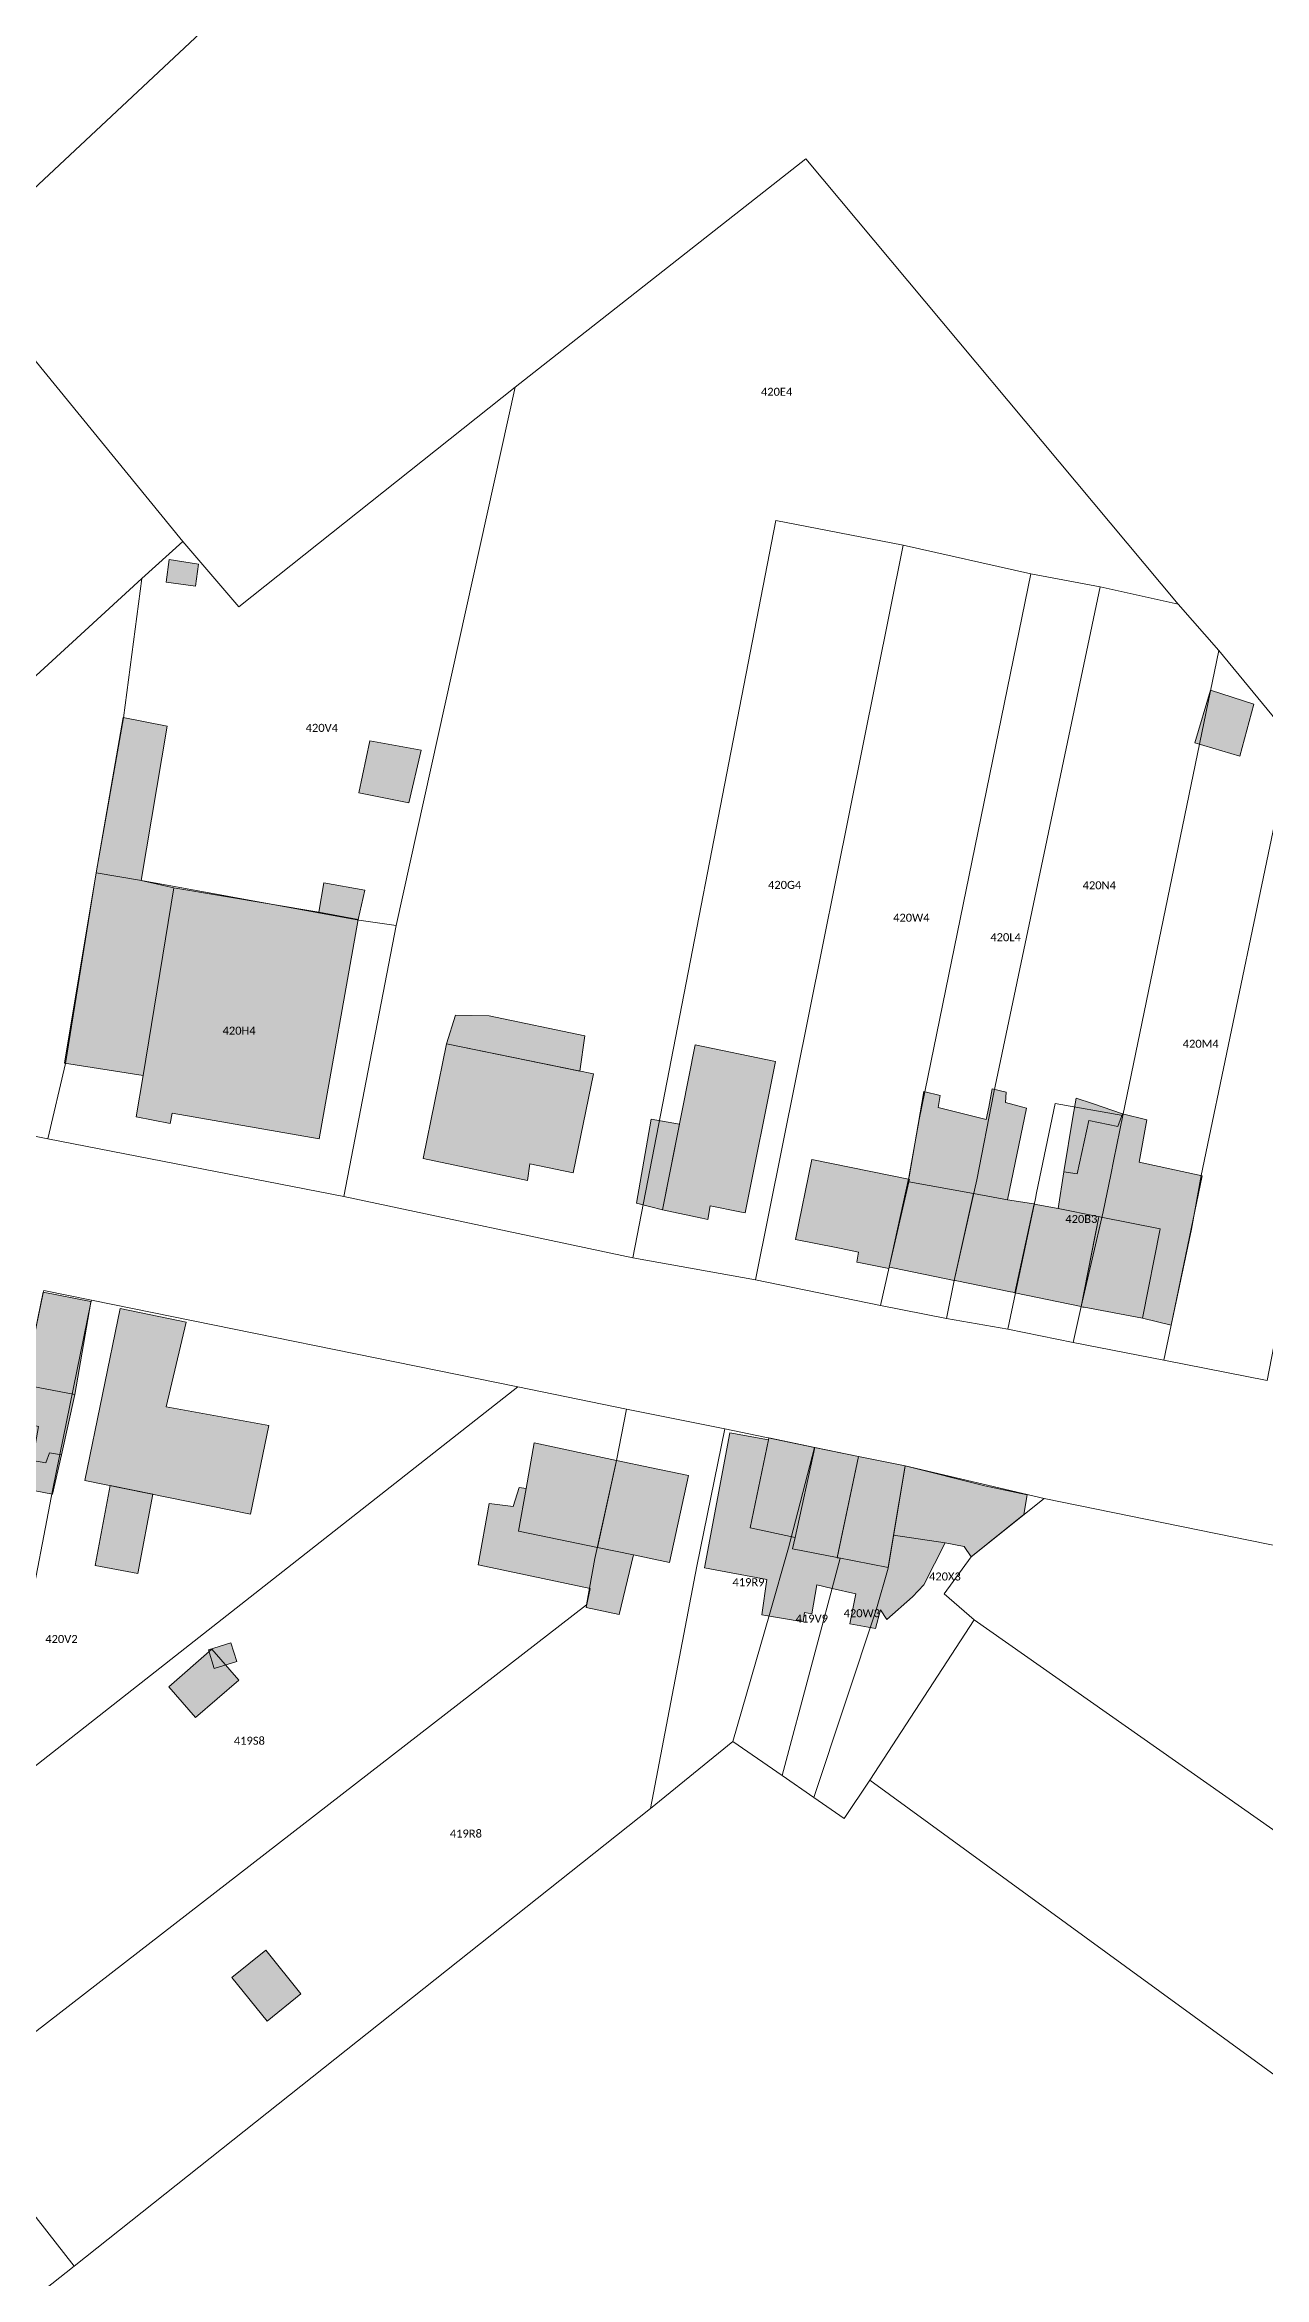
# Model space of a CAD drawing. Header units: metres. Extents: x 113120 to 240396, y 120329 to 242116.
# Drawn here: x 114233 to 114355, y 121474.9 to 121698.1 of the extents above; entities that cross this region are included whole.
import ezdxf

# ---------------------------------------------------------------- set-up
doc = ezdxf.new("R2010")
doc.units = ezdxf.units.M
doc.header["$LTSCALE"] = 3
for name, color, linetype, lineweight in [('Bpn_CaPa', 78, 'Continuous', 0), ('Bpn_ReBu', 4, 'Continuous', 0), ('Bpt_CaNu', 7, 'Continuous', 0), ('Hachure bâtiment', 11, 'Continuous', 0)]:
    doc.layers.add(name, color=color, linetype=linetype, lineweight=lineweight)
doc.styles.add('Legend', font='')
doc.styles.get('Legend').set_extended_font_data('Calibri')

msp = doc.modelspace()

# ---------------------------------------------------------------- hatches: boundary and pattern name
at = {"layer": 'Hachure bâtiment'}
h = msp.add_hatch(color=256, dxfattribs=at)
h.dxf.hatch_style = 1
h.paths.add_polyline_path([(114248.4, 121646.12), (114248.1, 121643.93), (114245.17, 121644.32), (114245.48, 121646.6)])
h = msp.add_hatch(color=256, dxfattribs=at)
h.dxf.hatch_style = 1
h.paths.add_polyline_path([(114352.54, 121626.92), (114348.03, 121628.25), (114349.61, 121633.54), (114353.95, 121632.12)])
h = msp.add_hatch(color=256, dxfattribs=at)
h.dxf.hatch_style = 1
h.paths.add_polyline_path([(114245.28, 121629.94), (114242.67, 121614.5), (114245.93, 121613.76), (114242.86, 121594.99), (114235, 121596.23), (114238.18, 121615.27), (114240.88, 121630.8)])
h = msp.add_hatch(color=256, dxfattribs=at)
h.dxf.hatch_style = 1
h.paths.add_polyline_path([(114270.67, 121627.52), (114269.45, 121622.25), (114264.45, 121623.27), (114265.55, 121628.47)])
h = msp.add_hatch(color=256, dxfattribs=at)
h.dxf.hatch_style = 1
h.paths.add_polyline_path([(114260.44, 121611.34), (114264.37, 121610.61), (114260.46, 121588.66), (114245.77, 121591.23), (114245.58, 121590.2), (114242.18, 121590.88), (114242.86, 121594.99), (114245.93, 121613.76)])
h = msp.add_hatch(color=256, dxfattribs=at)
h.dxf.hatch_style = 1
h.paths.add_polyline_path([(114265.03, 121613.52), (114264.37, 121610.61), (114260.44, 121611.34), (114260.95, 121614.28)])
h = msp.add_hatch(color=256, dxfattribs=at)
h.dxf.hatch_style = 1
h.paths.add_polyline_path([(114286.54, 121595.44), (114273.22, 121598.16), (114274.11, 121601.03), (114277.46, 121600.96), (114287.05, 121598.96)])
h = msp.add_hatch(color=256, dxfattribs=at)
h.dxf.hatch_style = 1
h.paths.add_polyline_path([(114287.9, 121595.16), (114285.86, 121585.29), (114281.54, 121586.18), (114281.31, 121584.52), (114270.88, 121586.7), (114273.22, 121598.16)])
h = msp.add_hatch(color=256, dxfattribs=at)
h.dxf.hatch_style = 1
h.paths.add_polyline_path([(114306.1, 121596.4), (114303.07, 121581.28), (114302.54, 121581.39), (114299.57, 121581.98), (114299.33, 121580.6), (114298.73, 121580.73), (114294.8, 121581.57), (114298.08, 121598.07)])
h = msp.add_hatch(color=256, dxfattribs=at)
h.dxf.hatch_style = 1
h.paths.add_polyline_path([(114329.17, 121593.33), (114329.1, 121592.3), (114331.2, 121591.73), (114329.32, 121582.59), (114325.9, 121583.2), (114319.44, 121584.36), (114319.5, 121584.62), (114319.42, 121584.64), (114319.46, 121584.87), (114320.93, 121593.42), (114322.56, 121593), (114322.37, 121591.82), (114327.18, 121590.62), (114327.43, 121591.85), (114327.78, 121593.68)])
h = msp.add_hatch(color=256, dxfattribs=at)
h.dxf.hatch_style = 1
h.paths.add_polyline_path([(114343.23, 121590.58), (114342.47, 121586.33), (114348.76, 121584.98), (114345.67, 121570.03), (114342.81, 121570.74), (114344.58, 121579.66), (114338.66, 121580.85), (114338.44, 121580.9), (114338.44, 121580.89), (114338.34, 121580.91), (114334.37, 121581.7), (114334.95, 121585.37), (114336.28, 121585.18), (114337.45, 121590.5), (114340.33, 121589.91), (114340.8, 121591.18)])
h = msp.add_hatch(color=256, dxfattribs=at)
h.dxf.hatch_style = 1
h.paths.add_polyline_path([(114337.45, 121590.5), (114336.28, 121585.18), (114334.95, 121585.37), (114335.85, 121590.83), (114336.17, 121592.75), (114337.82, 121592.19), (114340.8, 121591.18), (114340.33, 121589.91)])
h = msp.add_hatch(color=256, dxfattribs=at)
h.dxf.hatch_style = 1
h.paths.add_polyline_path([(114294.8, 121581.57), (114292.22, 121582.24), (114293.66, 121590.64), (114296.51, 121590.15)])
h = msp.add_hatch(color=256, dxfattribs=at)
h.dxf.hatch_style = 1
h.paths.add_polyline_path([(114319.42, 121584.64), (114319.5, 121584.62), (114319.44, 121584.36), (114317.47, 121575.84), (114317.43, 121575.71), (114314.28, 121576.33), (114314.23, 121576.34), (114314.42, 121577.34), (114313.47, 121577.53), (114312.35, 121577.76), (114308.11, 121578.61), (114309.74, 121586.61)])
h = msp.add_hatch(color=256, dxfattribs=at)
h.dxf.hatch_style = 1
h.paths.add_polyline_path([(114325.9, 121583.2), (114323.98, 121574.52), (114317.84, 121575.76), (114317.47, 121575.84), (114319.44, 121584.36)])
h = msp.add_hatch(color=256, dxfattribs=at)
h.dxf.hatch_style = 1
h.paths.add_polyline_path([(114329.32, 121582.59), (114331.72, 121582.2), (114331.98, 121582.18), (114330.04, 121573.29), (114329.83, 121573.33), (114329.61, 121573.38), (114324.08, 121574.5), (114323.98, 121574.52), (114325.9, 121583.2)])
h = msp.add_hatch(color=256, dxfattribs=at)
h.dxf.hatch_style = 1
h.paths.add_polyline_path([(114338.44, 121580.89), (114338.04, 121578.86), (114336.67, 121571.92), (114330.04, 121573.29), (114331.98, 121582.15), (114334.37, 121581.7), (114338.34, 121580.91)])
h = msp.add_hatch(color=256, dxfattribs=at)
h.dxf.hatch_style = 1
h.paths.add_polyline_path([(114338.66, 121580.85), (114344.58, 121579.66), (114342.81, 121570.74), (114336.99, 121571.85), (114336.84, 121571.83), (114336.67, 121571.88), (114338.44, 121580.89), (114338.44, 121580.9)], flags=17)
h = msp.add_hatch(color=256, dxfattribs=at)
h.dxf.hatch_style = 1
h.paths.add_polyline_path([(114191.25, 121572.57), (114197.18, 121571.32), (114196.93, 121570.67), (114201.62, 121569.75), (114205.67, 121568.96), (114210.52, 121568.01), (114215.22, 121567.09), (114219.57, 121566.24), (114219.74, 121566.21), (114219.96, 121566.16), (114225.65, 121565.08), (114230.97, 121564.07), (114236.04, 121563.12), (114234.7, 121557.07), (114233.5, 121557.27), (114233.13, 121556.28), (114231.8, 121556.53), (114232.4, 121559.92), (114230.27, 121560.4), (114229.42, 121556.73), (114226.63, 121557.32), (114227.3, 121560.93), (114224.6, 121561.4), (114222.37, 121561.78), (114221.5, 121557.38), (114220.83, 121557.48), (114220.3, 121554.4), (114217.73, 121554.93), (114217.58, 121554.4), (114214.38, 121554.98), (114215.63, 121563.27), (114214.28, 121563.74), (114214.58, 121564.9), (114212.63, 121565.23), (114211.73, 121561.02), (114207.55, 121561.7), (114208.15, 121564.82), (114205.18, 121565.38), (114204.87, 121563.87), (114200.48, 121564.73), (114199.88, 121561.98), (114199.67, 121562.01), (114197.03, 121562.38), (114196.83, 121561.32), (114195.27, 121561.57), (114194.6, 121559.5), (114193.5, 121559.77), (114193.87, 121563.17), (114192.18, 121563.42), (114193.03, 121568.4), (114190.58, 121568.96), (114184.77, 121570.3), (114184.83, 121570.6), (114185.49, 121573.79)])
h = msp.add_hatch(color=256, dxfattribs=at)
h.dxf.hatch_style = 1
h.paths.add_polyline_path([(114237.63, 121572.42), (114237.62, 121572.33), (114236.04, 121563.12), (114230.97, 121564.07), (114232.87, 121573.36)])
h = msp.add_hatch(color=256, dxfattribs=at)
h.dxf.hatch_style = 1
h.paths.add_polyline_path([(114247.16, 121570.36), (114245.18, 121561.89), (114255.42, 121560.02), (114253.6, 121551.15), (114237.05, 121554.53), (114240.56, 121571.72)])
h = msp.add_hatch(color=256, dxfattribs=at)
h.dxf.hatch_style = 1
h.paths.add_polyline_path([(114234.7, 121557.07), (114233.79, 121553.14), (114229.14, 121554.06), (114229.4, 121555.33), (114226.72, 121555.86), (114226.63, 121557.32), (114229.42, 121556.73), (114230.27, 121560.4), (114232.4, 121559.92), (114231.8, 121556.53), (114233.13, 121556.28), (114233.5, 121557.27)])
h = msp.add_hatch(color=256, dxfattribs=at)
h.dxf.hatch_style = 1
h.paths.add_polyline_path([(114290.2, 121556.52), (114288.3, 121547.81), (114280.39, 121549.44), (114281.16, 121553.72), (114281.98, 121558.27)])
h = msp.add_hatch(color=256, dxfattribs=at)
h.dxf.hatch_style = 1
h.paths.add_polyline_path([(114305.41, 121558.59), (114303.57, 121549.77), (114308.07, 121548.82), (114307.8, 121547.67), (114312.27, 121546.81), (114317.38, 121545.82), (114317.92, 121549.04), (114323.07, 121548.27), (114320.93, 121544.1), (114319.8, 121542.9), (114317.23, 121540.63), (114316.6, 121541.6), (114316.1, 121539.72), (114313.55, 121540.18), (114314.13, 121543.2), (114311.77, 121543.73), (114310.25, 121544.07), (114309.73, 121541.17), (114309, 121541.32), (114308.88, 121540.37), (114304.75, 121541.08), (114305.23, 121544.63), (114299, 121545.8), (114301.55, 121559.28)])
h = msp.add_hatch(color=256, dxfattribs=at)
h.dxf.hatch_style = 1
h.paths.add_polyline_path([(114310.04, 121557.82), (114308.07, 121548.82), (114303.57, 121549.77), (114305.41, 121558.59), (114305.45, 121558.77)], flags=17)
h = msp.add_hatch(color=256, dxfattribs=at)
h.dxf.hatch_style = 1
h.paths.add_polyline_path([(114314.39, 121556.93), (114312.27, 121546.81), (114307.8, 121547.67), (114308.07, 121548.82), (114310.04, 121557.82)], flags=17)
h = msp.add_hatch(color=256, dxfattribs=at)
h.dxf.hatch_style = 1
h.paths.add_polyline_path([(114293.71, 121555.78), (114297.41, 121555), (114295.51, 121546.32), (114291.89, 121547.07), (114288.3, 121547.81), (114290.2, 121556.52)])
h = msp.add_hatch(color=256, dxfattribs=at)
h.dxf.hatch_style = 1
h.paths.add_polyline_path([(114319.07, 121555.97), (114317.92, 121549.04), (114317.38, 121545.82), (114312.27, 121546.81), (114314.39, 121556.93)], flags=17)
h = msp.add_hatch(color=256, dxfattribs=at)
h.dxf.hatch_style = 1
h.paths.add_polyline_path([(114327.03, 121553.99), (114331.27, 121553.07), (114330.95, 121551.13), (114325.67, 121546.88), (114324.98, 121547.93), (114323.07, 121548.27), (114317.92, 121549.04), (114319.07, 121555.97)])
h = msp.add_hatch(color=256, dxfattribs=at)
h.dxf.hatch_style = 1
h.paths.add_polyline_path([(114239.57, 121554.02), (114243.82, 121553.15), (114242.32, 121545.21), (114238.06, 121546.02)])
h = msp.add_hatch(color=256, dxfattribs=at)
h.dxf.hatch_style = 1
h.paths.add_polyline_path([(114281.16, 121553.72), (114280.39, 121549.44), (114288.3, 121547.81), (114291.89, 121547.07), (114290.46, 121541.11), (114287.17, 121541.83), (114287.57, 121543.73), (114276.38, 121546.07), (114277.48, 121552.23), (114279.88, 121551.92), (114280.47, 121553.82)])
h = msp.add_hatch(color=256, dxfattribs=at)
h.dxf.hatch_style = 1
h.paths.add_polyline_path([(114245.44, 121533.9), (114249.75, 121537.64), (114252.42, 121534.55), (114248.11, 121530.82)])
h = msp.add_hatch(color=256, dxfattribs=at)
h.dxf.hatch_style = 1
h.paths.add_polyline_path([(114252.25, 121536.43), (114249.98, 121535.73), (114249.4, 121537.6), (114251.65, 121538.3)])
h = msp.add_hatch(color=256, dxfattribs=at)
h.dxf.hatch_style = 1
h.paths.add_polyline_path([(114258.65, 121503.2), (114255.27, 121500.45), (114251.75, 121504.82), (114255.15, 121507.57)])

# ---------------------------------------------------------------- linework, layer by layer
at = {"layer": 'Bpn_CaPa'}
for points in [[(114280.07, 121663.83), (114252.43, 121641.87), (114246.83, 121648.4), (114224.03, 121676.27), (114275.17, 121724.15), (114373, 121809.74), (114412.49, 121775.43), (114431.43, 121792.45), (114435.01, 121789.93), (114480.61, 121760.64), (114472.73, 121747.04), (114494.8, 121743.44), (114536.65, 121721.25), (114515.49, 121725.8), (114394.77, 121747.4), (114387.22, 121712.38), (114375.07, 121653.9), (114374.51, 121651.2), (114369.25, 121636.31), (114357.78, 121628.58), (114350.45, 121637.49), (114346.37, 121642.13), (114309.13, 121686.66), (114280.07, 121663.83)], [(114224.03, 121676.27), (114208.35, 121694.23), (114175.05, 121732.94), (114160.97, 121748.65), (114153.09, 121757.44), (114193.2, 121797.19), (114275.17, 121724.15), (114224.03, 121676.27)], [(114338.58, 121643.87), (114331.65, 121645.17), (114318.87, 121648.03), (114306.15, 121650.5), (114291.85, 121576.76), (114262.92, 121582.9), (114268.18, 121610.01), (114280.07, 121663.83), (114309.13, 121686.66), (114346.37, 121642.13), (114338.58, 121643.87)], [(114224.03, 121676.27), (114246.83, 121648.4), (114242.72, 121644.69), (114191.01, 121597.22), (114185.4, 121598.34), (114188.48, 121612.12), (114189.47, 121616.03), (114196, 121645.13), (114224.03, 121676.27)], [(114246.83, 121648.4), (114252.43, 121641.87), (114280.07, 121663.83), (114268.18, 121610.01), (114264.43, 121610.53), (114242.71, 121614.51), (114238.18, 121615.27), (114240.91, 121630.77), (114242.72, 121644.69), (114246.83, 121648.4)], [(114318.87, 121648.03), (114304.09, 121574.58), (114291.85, 121576.76), (114306.15, 121650.5), (114318.87, 121648.03)], [(114316.6, 121572), (114304.09, 121574.58), (114318.87, 121648.03), (114331.65, 121645.17), (114320.46, 121590.62), (114319.45, 121584.8), (114317.47, 121575.84), (114316.6, 121572)], [(114242.72, 121644.69), (114240.91, 121630.77), (114238.18, 121615.27), (114235.09, 121596.21), (114233.33, 121588.67), (114191.01, 121597.22), (114242.72, 121644.69)], [(114338.58, 121643.87), (114327.95, 121593.29), (114326.23, 121584.59), (114323.98, 121574.52), (114323.19, 121570.72), (114316.6, 121572), (114317.47, 121575.84), (114319.45, 121584.8), (114320.46, 121590.62), (114331.65, 121645.17), (114338.58, 121643.87)], [(114338.58, 121643.87), (114346.37, 121642.13), (114350.45, 121637.49), (114340.83, 121591.02), (114334.06, 121592.21), (114332.21, 121583.26), (114332.1, 121582.72), (114330.1, 121573.27), (114329.34, 121569.64), (114323.19, 121570.72), (114323.98, 121574.52), (114326.23, 121584.59), (114327.95, 121593.29), (114338.58, 121643.87)], [(114344.95, 121566.53), (114335.88, 121568.31), (114336.67, 121571.92), (114338.87, 121581.38), (114339.63, 121585.07), (114339.93, 121586.59), (114340.83, 121591.02), (114350.45, 121637.49), (114357.78, 121628.58), (114348.69, 121585.02), (114347.7, 121579.64), (114345.67, 121570.03), (114344.95, 121566.53)], [(114344.95, 121566.53), (114345.67, 121570.03), (114347.7, 121579.64), (114348.69, 121585.02), (114357.78, 121628.58), (114369.25, 121636.31), (114355.28, 121564.5), (114344.95, 121566.53)], [(114268.18, 121610.01), (114262.92, 121582.9), (114233.33, 121588.67), (114235.09, 121596.21), (114238.18, 121615.27), (114242.71, 121614.51), (114264.43, 121610.53), (114268.18, 121610.01)], [(114335.88, 121568.31), (114329.34, 121569.64), (114330.1, 121573.27), (114332.1, 121582.72), (114332.21, 121583.26), (114334.06, 121592.21), (114340.83, 121591.02), (114339.93, 121586.59), (114339.63, 121585.07), (114338.87, 121581.38), (114336.67, 121571.92), (114335.88, 121568.31)], [(114185.82, 121504.83), (114183.77, 121507.36), (114225.93, 121541.1), (114229.43, 121556.26), (114230.23, 121560.21), (114230.97, 121564.07), (114232.83, 121573.12), (114232.93, 121573.51), (114237.7, 121572.54), (114237.59, 121572.15), (114233.84, 121553.68), (114231.27, 121540.3), (114185.82, 121504.83)], [(114185.82, 121504.83), (114231.27, 121540.3), (114233.84, 121553.68), (114237.59, 121572.15), (114237.7, 121572.54), (114280.34, 121563.87), (114210.28, 121508.87), (114193.68, 121495.57), (114185.82, 121504.83)], [(114291.21, 121561.66), (114290.2, 121556.52), (114288.04, 121546.72), (114287.22, 121542.1), (114222.9, 121492.3), (114217.4, 121499.6), (114214.54, 121502.95), (114210.28, 121508.87), (114280.34, 121563.87), (114291.21, 121561.66)], [(114235.96, 121475.96), (114226.9, 121487.55), (114222.9, 121492.3), (114287.22, 121542.1), (114288.04, 121546.72), (114290.2, 121556.52), (114291.21, 121561.66), (114301.03, 121559.67), (114298.23, 121545.94), (114293.61, 121521.72), (114235.96, 121475.96)], [(114301.03, 121559.67), (114309.99, 121557.83), (114307.41, 121547.79), (114305.5, 121541.12), (114301.85, 121528.43), (114293.61, 121521.72), (114298.23, 121545.94), (114301.03, 121559.67)], [(114314.39, 121556.93), (114312.28, 121546.8), (114312.57, 121546.75), (114306.77, 121525.02), (114301.85, 121528.43), (114305.5, 121541.12), (114307.41, 121547.79), (114309.99, 121557.83), (114314.39, 121556.93)], [(114314.39, 121556.93), (114319.07, 121555.97), (114317.36, 121545.76), (114316.2, 121541.68), (114309.94, 121522.83), (114306.77, 121525.02), (114312.57, 121546.75), (114312.28, 121546.8), (114314.39, 121556.93)], [(114315.55, 121524.56), (114312.98, 121520.72), (114309.94, 121522.83), (114316.2, 121541.68), (114317.36, 121545.76), (114319.07, 121555.97), (114332.98, 121552.7), (114325.67, 121546.88), (114322.97, 121543.18), (114325.99, 121540.57), (114315.55, 121524.56)], [(114325.99, 121540.57), (114322.97, 121543.18), (114325.67, 121546.88), (114332.98, 121552.7), (114429.27, 121533.08), (114428.63, 121529.18), (114425.93, 121515.08), (114417.82, 121476.15), (114325.99, 121540.57)], [(114557.72, 121376.9), (114539.52, 121361.52), (114341.11, 121505.94), (114315.55, 121524.56), (114325.99, 121540.57), (114417.82, 121476.15), (114422.94, 121472.66), (114458.83, 121447.4), (114464.81, 121442.88), (114487.76, 121426.36), (114502, 121416.38), (114525.03, 121399.27), (114557.72, 121376.9)], [(114286.93, 121421.8), (114277.48, 121429.43), (114274.64, 121431.33), (114261.23, 121440.26), (114256.03, 121443.72), (114251.27, 121447), (114246.18, 121450.52), (114239.1, 121455.43), (114235.27, 121458.12), (114231.65, 121460.67), (114227.85, 121463.33), (114223.68, 121466.27), (114235.96, 121475.96), (114293.61, 121521.72), (114301.85, 121528.43), (114306.77, 121525.02), (114309.94, 121522.83), (114312.98, 121520.72), (114315.55, 121524.56), (114341.11, 121505.94), (114539.52, 121361.52), (114427.78, 121325.25), (114286.93, 121421.8)], [(114235.96, 121475.96), (114223.68, 121466.27), (114182.68, 121432.8), (114181.13, 121434.62), (114178.64, 121432.61), (114174.55, 121434.02), (114164.8, 121425.99), (114162.25, 121429.32), (114167.33, 121433.48), (114172.07, 121437.4), (114168.59, 121441.21), (114172.87, 121444.71), (114226.9, 121487.55), (114235.96, 121475.96)]]:
    msp.add_lwpolyline(points, close=True, dxfattribs=at)
at = {"layer": 'Bpn_ReBu'}
for points in [[(114248.4, 121646.12), (114248.1, 121643.93), (114245.17, 121644.32), (114245.48, 121646.6), (114248.4, 121646.12)], [(114352.54, 121626.92), (114348.03, 121628.25), (114349.61, 121633.54), (114353.95, 121632.12), (114352.54, 121626.92)], [(114245.28, 121629.94), (114242.67, 121614.5), (114245.93, 121613.76), (114242.86, 121594.99), (114235, 121596.23), (114238.18, 121615.27), (114240.88, 121630.8), (114245.28, 121629.94)], [(114270.67, 121627.52), (114269.45, 121622.25), (114264.45, 121623.27), (114265.55, 121628.47), (114270.67, 121627.52)], [(114260.44, 121611.34), (114264.37, 121610.61), (114260.46, 121588.66), (114245.77, 121591.23), (114245.58, 121590.2), (114242.18, 121590.88), (114242.86, 121594.99), (114245.93, 121613.76), (114260.44, 121611.34)], [(114265.03, 121613.52), (114264.37, 121610.61), (114260.44, 121611.34), (114260.95, 121614.28), (114265.03, 121613.52)], [(114286.54, 121595.44), (114273.22, 121598.16), (114274.11, 121601.03), (114277.46, 121600.96), (114287.05, 121598.96), (114286.54, 121595.44)], [(114287.9, 121595.16), (114285.86, 121585.29), (114281.54, 121586.18), (114281.31, 121584.52), (114270.88, 121586.7), (114273.22, 121598.16), (114287.9, 121595.16)], [(114306.1, 121596.4), (114303.07, 121581.28), (114302.54, 121581.39), (114299.57, 121581.98), (114299.33, 121580.6), (114298.73, 121580.73), (114294.8, 121581.57), (114298.08, 121598.07), (114306.1, 121596.4)], [(114329.17, 121593.33), (114329.1, 121592.3), (114331.2, 121591.73), (114329.32, 121582.59), (114325.9, 121583.2), (114319.44, 121584.36), (114319.5, 121584.62), (114319.42, 121584.64), (114319.46, 121584.87), (114320.93, 121593.42), (114322.56, 121593), (114322.37, 121591.82), (114327.18, 121590.62), (114327.43, 121591.85), (114327.78, 121593.68), (114329.17, 121593.33)], [(114343.23, 121590.58), (114342.47, 121586.33), (114348.76, 121584.98), (114345.67, 121570.03), (114342.81, 121570.74), (114344.58, 121579.66), (114338.66, 121580.85), (114338.44, 121580.9), (114338.44, 121580.89), (114338.34, 121580.91), (114334.37, 121581.7), (114334.95, 121585.37), (114336.28, 121585.18), (114337.45, 121590.5), (114340.33, 121589.91), (114340.8, 121591.18), (114343.23, 121590.58)], [(114337.45, 121590.5), (114336.28, 121585.18), (114334.95, 121585.37), (114335.85, 121590.83), (114336.17, 121592.75), (114337.82, 121592.19), (114340.8, 121591.18), (114340.33, 121589.91), (114337.45, 121590.5)], [(114294.8, 121581.57), (114292.22, 121582.24), (114293.66, 121590.64), (114296.51, 121590.15), (114294.8, 121581.57)], [(114319.42, 121584.64), (114319.5, 121584.62), (114319.44, 121584.36), (114317.47, 121575.84), (114317.43, 121575.71), (114314.28, 121576.33), (114314.23, 121576.34), (114314.42, 121577.34), (114313.47, 121577.53), (114312.35, 121577.76), (114308.11, 121578.61), (114309.74, 121586.61), (114319.42, 121584.64)], [(114325.9, 121583.2), (114323.98, 121574.52), (114317.84, 121575.76), (114317.47, 121575.84), (114319.44, 121584.36), (114325.9, 121583.2)], [(114329.32, 121582.59), (114331.72, 121582.2), (114331.98, 121582.18), (114330.04, 121573.29), (114329.83, 121573.33), (114329.61, 121573.38), (114324.08, 121574.5), (114323.98, 121574.52), (114325.9, 121583.2), (114329.32, 121582.59)], [(114338.44, 121580.89), (114338.04, 121578.86), (114336.67, 121571.92), (114330.04, 121573.29), (114331.98, 121582.15), (114334.37, 121581.7), (114338.34, 121580.91), (114338.44, 121580.89)], [(114338.66, 121580.85), (114344.58, 121579.66), (114342.81, 121570.74), (114336.99, 121571.85), (114336.84, 121571.83), (114336.67, 121571.88), (114338.44, 121580.89), (114338.44, 121580.9), (114338.66, 121580.85)], [(114237.63, 121572.42), (114237.62, 121572.33), (114236.04, 121563.12), (114230.97, 121564.07), (114232.87, 121573.36), (114237.63, 121572.42)], [(114247.16, 121570.36), (114245.18, 121561.89), (114255.42, 121560.02), (114253.6, 121551.15), (114237.05, 121554.53), (114240.56, 121571.72), (114247.16, 121570.36)], [(114234.7, 121557.07), (114233.79, 121553.14), (114229.14, 121554.06), (114229.4, 121555.33), (114226.72, 121555.86), (114226.63, 121557.32), (114229.42, 121556.73), (114230.27, 121560.4), (114232.4, 121559.92), (114231.8, 121556.53), (114233.13, 121556.28), (114233.5, 121557.27), (114234.7, 121557.07)], [(114290.2, 121556.52), (114288.3, 121547.81), (114280.39, 121549.44), (114281.16, 121553.72), (114281.98, 121558.27), (114290.2, 121556.52)], [(114305.41, 121558.59), (114303.57, 121549.77), (114308.07, 121548.82), (114307.8, 121547.67), (114312.27, 121546.81), (114317.38, 121545.82), (114317.92, 121549.04), (114323.07, 121548.27), (114320.93, 121544.1), (114319.8, 121542.9), (114317.23, 121540.63), (114316.6, 121541.6), (114316.1, 121539.72), (114313.55, 121540.18), (114314.13, 121543.2), (114311.77, 121543.73), (114310.25, 121544.07), (114309.73, 121541.17), (114309, 121541.32), (114308.88, 121540.37), (114304.75, 121541.08), (114305.23, 121544.63), (114299, 121545.8), (114301.55, 121559.28), (114305.41, 121558.59)], [(114310.04, 121557.82), (114308.07, 121548.82), (114303.57, 121549.77), (114305.41, 121558.59), (114305.45, 121558.77), (114310.04, 121557.82)], [(114314.39, 121556.93), (114312.27, 121546.81), (114307.8, 121547.67), (114308.07, 121548.82), (114310.04, 121557.82), (114314.39, 121556.93)], [(114293.71, 121555.78), (114297.41, 121555), (114295.51, 121546.32), (114291.89, 121547.07), (114288.3, 121547.81), (114290.2, 121556.52), (114293.71, 121555.78)], [(114319.07, 121555.97), (114317.92, 121549.04), (114317.38, 121545.82), (114312.27, 121546.81), (114314.39, 121556.93), (114319.07, 121555.97)], [(114327.03, 121553.99), (114331.27, 121553.07), (114330.95, 121551.13), (114325.67, 121546.88), (114324.98, 121547.93), (114323.07, 121548.27), (114317.92, 121549.04), (114319.07, 121555.97), (114327.03, 121553.99)], [(114239.57, 121554.02), (114243.82, 121553.15), (114242.32, 121545.21), (114238.06, 121546.02), (114239.57, 121554.02)], [(114281.16, 121553.72), (114280.39, 121549.44), (114288.3, 121547.81), (114291.89, 121547.07), (114290.46, 121541.11), (114287.17, 121541.83), (114287.57, 121543.73), (114276.38, 121546.07), (114277.48, 121552.23), (114279.88, 121551.92), (114280.47, 121553.82), (114281.16, 121553.72)], [(114245.44, 121533.9), (114249.75, 121537.64), (114252.42, 121534.55), (114248.11, 121530.82), (114245.44, 121533.9)], [(114252.25, 121536.43), (114249.98, 121535.73), (114249.4, 121537.6), (114251.65, 121538.3), (114252.25, 121536.43)], [(114258.65, 121503.2), (114255.27, 121500.45), (114251.75, 121504.82), (114255.15, 121507.57), (114258.65, 121503.2)]]:
    msp.add_lwpolyline(points, close=True, dxfattribs=at)
msp.add_lwpolyline([(114230.97, 121564.07), (114236.04, 121563.12), (114234.7, 121557.07), (114233.5, 121557.27), (114233.13, 121556.28), (114231.8, 121556.53)], dxfattribs=at)

# ---------------------------------------------------------------- texts
at = {"layer": 'Bpt_CaNu', "char_height": 0.8, "attachment_point": 7, "style": 'Legend'}
for s, insert in [('420E4', (114304.65, 121662.95)), ('420V4', (114259.12, 121629.35)), ('420G4', (114305.36, 121613.65)), ('420N4', (114336.82, 121613.61)), ('420W4', (114317.87, 121610.37)), ('420L4', (114327.59, 121608.42)), ('420H4', (114250.81, 121599.08)), ('420M4', (114346.83, 121597.77)), ('420B3', (114335.09, 121580.25)), ('419R9', (114301.8, 121543.95)), ('420X3', (114321.46, 121544.51)), ('419V9', (114308.12, 121540.31)), ('420W3', (114312.92, 121540.84)), ('420V2', (114233.08, 121538.26)), ('419S8', (114251.94, 121528.09)), ('419R8', (114273.54, 121518.81))]:
    msp.add_mtext(s, dxfattribs=dict(at, insert=insert))

doc.saveas('drawing.dxf')
